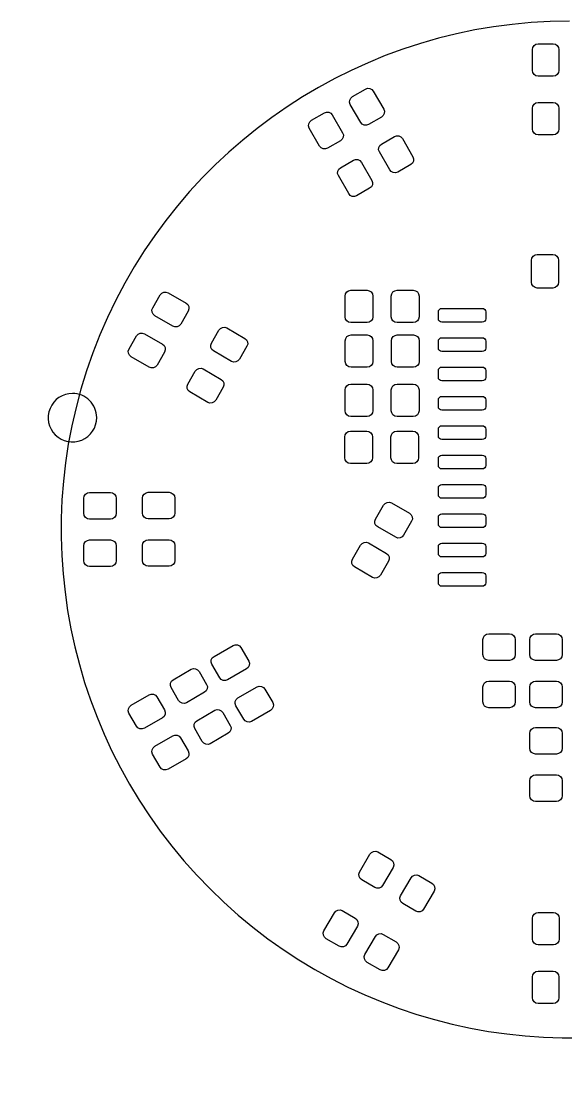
# Model space of a CAD drawing. Extents: x 85072182 to 119775114, y 71127569 to 105425500.
# Drawn here: x 85072182 to 102751598, y 71127569 to 105425500 of the extents above; entities that cross this region are included whole.
import ezdxf

# ---------------------------------------------------------------- set-up
doc = ezdxf.new("R2010")
doc.units = 0
doc.layers.get('0').update_dxf_attribs({"linetype": 'CONTINUOUS'})

msp = doc.modelspace()

# ---------------------------------------------------------------- linework, layer by layer
at = {"color": 7}
for points in [[(101663346.818916, 104502999.523254), (101677619.332508, 104574752.841588), (101718264.121216, 104635582.399519), (101779093.679147, 104676227.188227), (101850846.997481, 104690499.701819), (102338347.461751, 104690499.701819), (102410100.780085, 104676227.188227), (102470930.338016, 104635582.399519), (102511575.126724, 104574752.841588), (102525847.640317, 104502999.523254), (102525847.640317, 103827998.880418), (102511575.126724, 103756245.562084), (102470930.338016, 103695416.004153), (102410100.780085, 103654771.215445), (102338347.461751, 103640498.701853), (101850846.997481, 103640498.701853), (101779093.679147, 103654771.215445), (101718264.121216, 103695416.004153), (101677619.332508, 103756245.562084), (101663346.818916, 103827998.880418)], [(95754624.441754, 102721531.076676), (95731108.169358, 102790807.892651), (95735893.173915, 102863809.962175), (95768250.454731, 102929424.524663), (95823254.757114, 102977661.570601), (96245442.159183, 103221411.802736), (96314718.975159, 103244928.075132), (96387721.044682, 103240143.070575), (96453335.60717, 103207785.789759), (96501572.653109, 103152781.487376), (96839072.974527, 102568214.430665), (96862589.246922, 102498937.614689), (96857804.242365, 102425935.545166), (96825446.96155, 102360320.982678), (96770442.659167, 102312083.936739), (96348255.257097, 102068333.704604), (96278978.441121, 102044817.432208), (96205976.371598, 102049602.436765), (96140361.80911, 102081959.717581), (96092124.763172, 102136964.019964)], [(101663346.818916, 102597997.709029), (101677619.332508, 102669751.027363), (101718264.121216, 102730580.585294), (101779093.679147, 102771225.374002), (101850846.997481, 102785497.887594), (102338347.461751, 102785497.887594), (102410100.780085, 102771225.374002), (102470930.338016, 102730580.585294), (102511575.126724, 102669751.027363), (102525847.640317, 102597997.709029), (102525847.640317, 101922997.066193), (102511575.126724, 101851243.747859), (102470930.338016, 101790414.189928), (102410100.780085, 101749769.40122), (102338347.461751, 101735496.887628), (101850846.997481, 101735496.887628), (101779093.679147, 101749769.40122), (101718264.121216, 101790414.189928), (101677619.332508, 101851243.747859), (101663346.818916, 101922997.066193)], [(94423109.173688, 101952780.344557), (94399592.901292, 102022057.160533), (94404377.905849, 102095059.230056), (94436735.186664, 102160673.792544), (94491739.489048, 102208910.838483), (94913926.891117, 102452661.070618), (94983203.707093, 102476177.343013), (95056205.776616, 102471392.338456), (95121820.339104, 102439035.057641), (95170057.385042, 102384030.755258), (95507557.70646, 101799463.698546), (95531073.978856, 101730186.882571), (95526288.974299, 101657184.813047), (95493931.693484, 101591570.250559), (95438927.3911, 101543333.204621), (95016739.989031, 101299582.972486), (94947463.173055, 101276066.70009), (94874461.103532, 101280851.704647), (94808846.541044, 101313208.985462), (94760609.495105, 101368213.287846)], [(96699125.091247, 101179798.858409), (96675608.818852, 101249075.674385), (96680393.823409, 101322077.743909), (96712751.104224, 101387692.306396), (96767755.406607, 101435929.352335), (97189942.808677, 101679679.58447), (97259219.624653, 101703195.856866), (97332221.694176, 101698410.852309), (97397836.256664, 101666053.571493), (97446073.302602, 101611049.26911), (97783573.62402, 101026482.212399), (97807089.896416, 100957205.396423), (97802304.891859, 100884203.3269), (97769947.611043, 100818588.764412), (97714943.30866, 100770351.718473), (97292755.906591, 100526601.486338), (97223479.090615, 100503085.213942), (97150477.021092, 100507870.218499), (97084862.458604, 100540227.499315), (97036625.412665, 100595231.801698)], [(95367609.823181, 100411048.126291), (95344093.550785, 100480324.942267), (95348878.555342, 100553327.01179), (95381235.836158, 100618941.574278), (95436240.138541, 100667178.620216), (95858427.540611, 100910928.852352), (95927704.356586, 100934445.124747), (96000706.42611, 100929660.12019), (96066320.988598, 100897302.839375), (96114558.034536, 100842298.536992), (96452058.355954, 100257731.48028), (96475574.62835, 100188454.664305), (96470789.623793, 100115452.594781), (96438432.342977, 100049838.032293), (96383428.040594, 100001600.986355), (95961240.638524, 99757850.75422), (95891963.822549, 99734334.481824), (95818961.753025, 99739119.486381), (95753347.190537, 99771476.767196), (95705110.144599, 99826481.06958)], [(101635221.792131, 97663743.0099), (101649494.305723, 97735496.328234), (101690139.094431, 97796325.886165), (101750968.652362, 97836970.674873), (101822721.970696, 97851243.188465), (102328972.452823, 97851243.188465), (102400725.771157, 97836970.674873), (102461555.329088, 97796325.886165), (102502200.117796, 97735496.328234), (102516472.631388, 97663743.0099), (102516472.631388, 96951242.331351), (102502200.117796, 96879489.013017), (102461555.329088, 96818659.455086), (102400725.771157, 96778014.666378), (102328972.452823, 96763742.152785), (101822721.970696, 96763742.152785), (101750968.652362, 96778014.666378), (101690139.094431, 96818659.455086), (101649494.305723, 96879489.013017), (101635221.792131, 96951242.331351)], [(89411551.900939, 95863524.545465), (89356547.598556, 95911761.591403), (89324190.317741, 95977376.153891), (89319405.313184, 96050378.223414), (89342921.58558, 96119655.03939), (89586671.817715, 96541842.44146), (89634908.863653, 96596846.743843), (89700523.426141, 96629204.024658), (89773525.495664, 96633989.029215), (89842802.31164, 96610472.75682), (90427369.368352, 96272972.435402), (90482373.670735, 96224735.389463), (90514730.95155, 96159120.826975), (90519515.956107, 96086118.757452), (90495999.683711, 96016841.941476), (90252249.451576, 95594654.539407), (90204012.405638, 95539650.237024), (90138397.84315, 95507292.956208), (90065395.773627, 95502507.951651), (89996118.957651, 95526024.224047)], [(96486091.888366, 95826991.260672), (96471819.374773, 95755237.942338), (96431174.586065, 95694408.384407), (96370345.028134, 95653763.595699), (96298591.7098, 95639491.082107), (95773591.209817, 95639491.082107), (95701837.891483, 95653763.595699), (95641008.333552, 95694408.384407), (95600363.544844, 95755237.942338), (95586091.031251, 95826991.260672), (95586091.031251, 96501991.903508), (95600363.544844, 96573745.221842), (95641008.333552, 96634574.779773), (95701837.891483, 96675219.568481), (95773591.209817, 96689492.082073), (96298591.7098, 96689492.082073), (96370345.028134, 96675219.568481), (96431174.586065, 96634574.779773), (96471819.374773, 96573745.221842), (96486091.888366, 96501991.903508)], [(97986093.316889, 95826991.260672), (97971820.803297, 95755237.942338), (97931176.014589, 95694408.384407), (97870346.456658, 95653763.595699), (97798593.138324, 95639491.082107), (97273592.638341, 95639491.082107), (97201839.320006, 95653763.595699), (97141009.762076, 95694408.384407), (97100364.973368, 95755237.942338), (97086092.459775, 95826991.260672), (97086092.459775, 96501991.903508), (97100364.973368, 96573745.221842), (97141009.762076, 96634574.779773), (97201839.320006, 96675219.568481), (97273592.638341, 96689492.082073), (97798593.138324, 96689492.082073), (97870346.456658, 96675219.568481), (97931176.014589, 96634574.779773), (97971820.803297, 96573745.221842), (97986093.316889, 96501991.903508)], [(98613843.914727, 95991241.417096), (98622407.422882, 96034293.708096), (98646794.446107, 96070790.992855), (98683291.730865, 96095178.016079), (98726344.021866, 96103741.524235), (100038845.271824, 96103741.524235), (100081897.562825, 96095178.016079), (100118394.847583, 96070790.992855), (100142781.870808, 96034293.708096), (100151345.378964, 95991241.417096), (100151345.378964, 95766241.202817), (100142781.870808, 95723188.911816), (100118394.847583, 95686691.627058), (100081897.562825, 95662304.603833), (100038845.271824, 95653741.095678), (98726344.021866, 95653741.095678), (98683291.730865, 95662304.603833), (98646794.446107, 95686691.627058), (98622407.422882, 95723188.911816), (98613843.914727, 95766241.202817)], [(91316553.715165, 94720523.45693), (91261549.412781, 94768760.502868), (91229192.131966, 94834375.065356), (91224407.127409, 94907377.134879), (91247923.399805, 94976653.950855), (91491673.63194, 95398841.352924), (91539910.677878, 95453845.655308), (91605525.240366, 95486202.936123), (91678527.30989, 95490987.94068), (91747804.125865, 95467471.668284), (92332371.182577, 95129971.346867), (92387375.48496, 95081734.300928), (92419732.765775, 95016119.73844), (92424517.770332, 94943117.668917), (92401001.497937, 94873840.852941), (92157251.265802, 94451653.450872), (92109014.219863, 94396649.148488), (92043399.657375, 94364291.867673), (91970397.587852, 94359506.863116), (91901120.771876, 94383023.135512)], [(88642801.168821, 94532009.277398), (88587796.866438, 94580246.323337), (88555439.585622, 94645860.885825), (88550654.581065, 94718862.955348), (88574170.853461, 94788139.771324), (88817921.085596, 95210327.173393), (88866158.131535, 95265331.475777), (88931772.694023, 95297688.756592), (89004774.763546, 95302473.761149), (89074051.579522, 95278957.488753), (89658618.636233, 94941457.167335), (89713622.938616, 94893220.121397), (89745980.219432, 94827605.558909), (89750765.223989, 94754603.489386), (89727248.951593, 94685326.67341), (89483498.719458, 94263139.27134), (89435261.673519, 94208134.968957), (89369647.111032, 94175777.688142), (89296645.041508, 94170992.683585), (89227368.225532, 94194508.955981)], [(96491737.143742, 94379261.131929), (96477464.630149, 94307507.813595), (96436819.841441, 94246678.255664), (96375990.283511, 94206033.466956), (96304236.965176, 94191760.953363), (95779236.465193, 94191760.953363), (95707483.146859, 94206033.466956), (95646653.588928, 94246678.255664), (95606008.80022, 94307507.813595), (95591736.286628, 94379261.131929), (95591736.286628, 95054261.774765), (95606008.80022, 95126015.093099), (95646653.588928, 95186844.65103), (95707483.146859, 95227489.439738), (95779236.465193, 95241761.95333), (96304236.965176, 95241761.95333), (96375990.283511, 95227489.439738), (96436819.841441, 95186844.65103), (96477464.630149, 95126015.093099), (96491737.143742, 95054261.774765)], [(97991738.572266, 94379261.131929), (97977466.058673, 94307507.813595), (97936821.269965, 94246678.255664), (97875991.712034, 94206033.466956), (97804238.3937, 94191760.953363), (97279237.893717, 94191760.953363), (97207484.575383, 94206033.466956), (97146655.017452, 94246678.255664), (97106010.228744, 94307507.813595), (97091737.715151, 94379261.131929), (97091737.715151, 95054261.774765), (97106010.228744, 95126015.093099), (97146655.017452, 95186844.65103), (97207484.575383, 95227489.439738), (97279237.893717, 95241761.95333), (97804238.3937, 95241761.95333), (97875991.712034, 95227489.439738), (97936821.269965, 95186844.65103), (97977466.058673, 95126015.093099), (97991738.572266, 95054261.774765)], [(98613843.914727, 95038740.509983), (98622407.422882, 95081792.800984), (98646794.446107, 95118290.085742), (98683291.730865, 95142677.108967), (98726344.021866, 95151240.617122), (100038845.271824, 95151240.617122), (100081897.562825, 95142677.108967), (100118394.847583, 95118290.085742), (100142781.870808, 95081792.800984), (100151345.378964, 95038740.509983), (100151345.378964, 94813740.295704), (100142781.870808, 94770688.004704), (100118394.847583, 94734190.719946), (100081897.562825, 94709803.696721), (100038845.271824, 94701240.188565), (98726344.021866, 94701240.188565), (98683291.730865, 94709803.696721), (98646794.446107, 94734190.719946), (98622407.422882, 94770688.004704), (98613843.914727, 94813740.295704)], [(90547802.983046, 93389008.188863), (90492798.680663, 93437245.234802), (90460441.399848, 93502859.79729), (90455656.395291, 93575861.866813), (90479172.667686, 93645138.682789), (90722922.899821, 94067326.084858), (90771159.94576, 94122330.387241), (90836774.508248, 94154687.668057), (90909776.577771, 94159472.672614), (90979053.393747, 94135956.400218), (91563620.450458, 93798456.0788), (91618624.752842, 93750219.032862), (91650982.033657, 93684604.470374), (91655767.038214, 93611602.40085), (91632250.765818, 93542325.584875), (91388500.533683, 93120138.182805), (91340263.487745, 93065133.880422), (91274648.925257, 93032776.599607), (91201646.855733, 93027991.59505), (91132370.039758, 93051507.867445)], [(98613843.914727, 94086239.60287), (98622407.422882, 94129291.893871), (98646794.446107, 94165789.178629), (98683291.730865, 94190176.201854), (98726344.021866, 94198739.71001), (100038845.271824, 94198739.71001), (100081897.562825, 94190176.201854), (100118394.847583, 94165789.178629), (100142781.870808, 94129291.893871), (100151345.378964, 94086239.60287), (100151345.378964, 93861239.388592), (100142781.870808, 93818187.097591), (100118394.847583, 93781689.812833), (100081897.562825, 93757302.789608), (100038845.271824, 93748739.281453), (98726344.021866, 93748739.281453), (98683291.730865, 93757302.789608), (98646794.446107, 93781689.812833), (98622407.422882, 93818187.097591), (98613843.914727, 93861239.388592)], [(96486091.888366, 92778988.357912), (96471819.374773, 92707235.039578), (96431174.586065, 92646405.481647), (96370345.028134, 92605760.692939), (96298591.7098, 92591488.179346), (95773591.209817, 92591488.179346), (95701837.891483, 92605760.692939), (95641008.333552, 92646405.481647), (95600363.544844, 92707235.039578), (95586091.031251, 92778988.357912), (95586091.031251, 93453989.000748), (95600363.544844, 93525742.319082), (95641008.333552, 93586571.877013), (95701837.891483, 93627216.665721), (95773591.209817, 93641489.179313), (96298591.7098, 93641489.179313), (96370345.028134, 93627216.665721), (96431174.586065, 93586571.877013), (96471819.374773, 93525742.319082), (96486091.888366, 93453989.000748)], [(97986093.316889, 92778988.357912), (97971820.803297, 92707235.039578), (97931176.014589, 92646405.481647), (97870346.456658, 92605760.692939), (97798593.138324, 92591488.179346), (97273592.638341, 92591488.179346), (97201839.320006, 92605760.692939), (97141009.762076, 92646405.481647), (97100364.973368, 92707235.039578), (97086092.459775, 92778988.357912), (97086092.459775, 93453989.000748), (97100364.973368, 93525742.319082), (97141009.762076, 93586571.877013), (97201839.320006, 93627216.665721), (97273592.638341, 93641489.179313), (97798593.138324, 93641489.179313), (97870346.456658, 93627216.665721), (97931176.014589, 93586571.877013), (97971820.803297, 93525742.319082), (97986093.316889, 93453989.000748)], [(86737582.604389, 93342988.895037)], [(98613843.914727, 93133738.695758), (98622407.422882, 93176790.986759), (98646794.446107, 93213288.271517), (98683291.730865, 93237675.294742), (98726344.021866, 93246238.802897), (100038845.271824, 93246238.802897), (100081897.562825, 93237675.294742), (100118394.847583, 93213288.271517), (100142781.870808, 93176790.986759), (100151345.378964, 93133738.695758), (100151345.378964, 92908738.481479), (100142781.870808, 92865686.190478), (100118394.847583, 92829188.90572), (100081897.562825, 92804801.882495), (100038845.271824, 92796238.37434), (98726344.021866, 92796238.37434), (98683291.730865, 92804801.882495), (98646794.446107, 92829188.90572), (98622407.422882, 92865686.190478), (98613843.914727, 92908738.481479)], [(98613843.914727, 92181237.788645), (98622407.422882, 92224290.079646), (98646794.446107, 92260787.364404), (98683291.730865, 92285174.387629), (98726344.021866, 92293737.895784), (100038845.271824, 92293737.895784), (100081897.562825, 92285174.387629), (100118394.847583, 92260787.364404), (100142781.870808, 92224290.079646), (100151345.378964, 92181237.788645), (100151345.378964, 91956237.574367), (100142781.870808, 91913185.283366), (100118394.847583, 91876687.998608), (100081897.562825, 91852300.975383), (100038845.271824, 91843737.467227), (98726344.021866, 91843737.467227), (98683291.730865, 91852300.975383), (98646794.446107, 91876687.998608), (98622407.422882, 91913185.283366), (98613843.914727, 91956237.574367)], [(96474091.876937, 91254986.906532), (96459819.363345, 91183233.588198), (96419174.574637, 91122404.030267), (96358345.016706, 91081759.241559), (96286591.698372, 91067486.727966), (95761591.198389, 91067486.727966), (95689837.880054, 91081759.241559), (95629008.322124, 91122404.030267), (95588363.533416, 91183233.588198), (95574091.019823, 91254986.906532), (95574091.019823, 91929987.549367), (95588363.533416, 92001740.867702), (95629008.322124, 92062570.425632), (95689837.880054, 92103215.21434), (95761591.198389, 92117487.727933), (96286591.698372, 92117487.727933), (96358345.016706, 92103215.21434), (96419174.574637, 92062570.425632), (96459819.363345, 92001740.867702), (96474091.876937, 91929987.549367)], [(97974093.305461, 91254986.906532), (97959820.791869, 91183233.588198), (97919176.003161, 91122404.030267), (97858346.44523, 91081759.241559), (97786593.126896, 91067486.727966), (97261592.626912, 91067486.727966), (97189839.308578, 91081759.241559), (97129009.750647, 91122404.030267), (97088364.961939, 91183233.588198), (97074092.448347, 91254986.906532), (97074092.448347, 91929987.549367), (97088364.961939, 92001740.867702), (97129009.750647, 92062570.425632), (97189839.308578, 92103215.21434), (97261592.626912, 92117487.727933), (97786593.126896, 92117487.727933), (97858346.44523, 92103215.21434), (97919176.003161, 92062570.425632), (97959820.791869, 92001740.867702), (97974093.305461, 91929987.549367)], [(98613843.914727, 91228736.881533), (98622407.422882, 91271789.172533), (98646794.446107, 91308286.457291), (98683291.730865, 91332673.480516), (98726344.021866, 91341236.988672), (100038845.271824, 91341236.988672), (100081897.562825, 91332673.480516), (100118394.847583, 91308286.457291), (100142781.870808, 91271789.172533), (100151345.378964, 91228736.881533), (100151345.378964, 91003736.667254), (100142781.870808, 90960684.376253), (100118394.847583, 90924187.091495), (100081897.562825, 90899800.06827), (100038845.271824, 90891236.560115), (98726344.021866, 90891236.560115), (98683291.730865, 90899800.06827), (98646794.446107, 90924187.091495), (98622407.422882, 90960684.376253), (98613843.914727, 91003736.667254)], [(98613843.914727, 90276235.97442), (98622407.422882, 90319288.265421), (98646794.446107, 90355785.550179), (98683291.730865, 90380172.573404), (98726344.021866, 90388736.081559), (100038845.271824, 90388736.081559), (100081897.562825, 90380172.573404), (100118394.847583, 90355785.550179), (100142781.870808, 90319288.265421), (100151345.378964, 90276235.97442), (100151345.378964, 90051235.760141), (100142781.870808, 90008183.469141), (100118394.847583, 89971686.184382), (100081897.562825, 89947299.161158), (100038845.271824, 89938735.653002), (98726344.021866, 89938735.653002), (98683291.730865, 89947299.161158), (98646794.446107, 89971686.184382), (98622407.422882, 90008183.469141), (98613843.914727, 90051235.760141)], [(87967583.775779, 90125485.830853), (88039337.094113, 90111213.317261), (88100166.652044, 90070568.528553), (88140811.440752, 90009738.970622), (88155083.954344, 89937985.652288), (88155083.954344, 89450485.188018), (88140811.440752, 89378731.869683), (88100166.652044, 89317902.311752), (88039337.094113, 89277257.523044), (87967583.775779, 89262985.009452), (87292583.132943, 89262985.009452), (87220829.814609, 89277257.523044), (87160000.256678, 89317902.311752), (87119355.46797, 89378731.869683), (87105082.954378, 89450485.188018), (87105082.954378, 89937985.652288), (87119355.46797, 90009738.970622), (87160000.256678, 90070568.528553), (87220829.814609, 90111213.317261), (87292583.132943, 90125485.830853)], [(89872585.590004, 90132235.837282), (89944338.908338, 90117963.323689), (90005168.466269, 90077318.534981), (90045813.254977, 90016488.97705), (90060085.76857, 89944735.658716), (90060085.76857, 89457235.194446), (90045813.254977, 89385481.876112), (90005168.466269, 89324652.318181), (89944338.908338, 89284007.529473), (89872585.590004, 89269735.01588), (89197584.947168, 89269735.01588), (89125831.628834, 89284007.529473), (89065002.070903, 89324652.318181), (89024357.282195, 89385481.876112), (89010084.768603, 89457235.194446), (89010084.768603, 89944735.658716), (89024357.282195, 90016488.97705), (89065002.070903, 90077318.534981), (89125831.628834, 90117963.323689), (89197584.947168, 90132235.837282)], [(97678376.273836, 89450965.188475), (97733380.576219, 89402728.142536), (97765737.857034, 89337114.330049), (97770522.861591, 89264111.510525), (97747006.589196, 89194835.44455), (97484506.339204, 88740171.511552), (97436269.293265, 88685167.959169), (97370654.730778, 88652809.928353), (97297652.661254, 88648025.673797), (97228375.845279, 88671541.946192), (96643808.788567, 89009042.26761), (96588804.486184, 89057279.313549), (96556447.205368, 89122893.126036), (96551662.200811, 89195895.94556), (96575178.473207, 89265172.011535), (96837678.723199, 89719835.944533), (96885915.769137, 89774839.496916), (96951530.331625, 89807197.527732), (97024532.401149, 89811981.782288), (97093809.217124, 89788465.509893)], [(98613843.914727, 89323735.067307), (98622407.422882, 89366787.358308), (98646794.446107, 89403284.643066), (98683291.730865, 89427671.666291), (98726344.021866, 89436235.174447), (100038845.271824, 89436235.174447), (100081897.562825, 89427671.666291), (100118394.847583, 89403284.643066), (100142781.870808, 89366787.358308), (100151345.378964, 89323735.067307), (100151345.378964, 89098734.853029), (100142781.870808, 89055682.562028), (100118394.847583, 89019185.27727), (100081897.562825, 88994798.254045), (100038845.271824, 88986234.745889), (98726344.021866, 88986234.745889), (98683291.730865, 88994798.254045), (98646794.446107, 89019185.27727), (98622407.422882, 89055682.562028), (98613843.914727, 89098734.853029)], [(87967583.775779, 88587984.366616), (88039337.094113, 88573711.853024), (88100166.652044, 88533067.064316), (88140811.440752, 88472237.506385), (88155083.954344, 88400484.188051), (88155083.954344, 87912983.723781), (88140811.440752, 87841230.405446), (88100166.652044, 87780400.847516), (88039337.094113, 87739756.058808), (87967583.775779, 87725483.545215), (87292583.132943, 87725483.545215), (87220829.814609, 87739756.058808), (87160000.256678, 87780400.847516), (87119355.46797, 87841230.405446), (87105082.954378, 87912983.723781), (87105082.954378, 88400484.188051), (87119355.46797, 88472237.506385), (87160000.256678, 88533067.064316), (87220829.814609, 88573711.853024), (87292583.132943, 88587984.366616)], [(89872585.590004, 88594734.373045), (89944338.908338, 88580461.859452), (90005168.466269, 88539817.070744), (90045813.254977, 88478987.512813), (90060085.76857, 88407234.194479), (90060085.76857, 87919733.730209), (90045813.254977, 87847980.411875), (90005168.466269, 87787150.853944), (89944338.908338, 87746506.065236), (89872585.590004, 87732233.551644), (89197584.947168, 87732233.551644), (89125831.628834, 87746506.065236), (89065002.070903, 87787150.853944), (89024357.282195, 87847980.411875), (89010084.768603, 87919733.730209), (89010084.768603, 88407234.194479), (89024357.282195, 88478987.512813), (89065002.070903, 88539817.070744), (89125831.628834, 88580461.859452), (89197584.947168, 88594734.373045)], [(96928375.559574, 88151926.451337), (96983379.861957, 88103689.405399), (97015737.142772, 88038075.592912), (97020522.147329, 87965072.773388), (96997005.874934, 87895796.707413), (96734505.624942, 87441132.774414), (96686268.579004, 87386129.222032), (96620654.016516, 87353771.191216), (96547651.946992, 87348986.936659), (96478375.131017, 87372503.209055), (95893808.074305, 87710003.530473), (95838803.771922, 87758240.576411), (95806446.491106, 87823854.388898), (95801661.48655, 87896857.208423), (95825177.758945, 87966133.274398), (96087678.008937, 88420797.207396), (96135915.054875, 88475800.759778), (96201529.617363, 88508158.790595), (96274531.686887, 88512943.045151), (96343808.502862, 88489426.772755)], [(98613843.914727, 88371234.160195), (98622407.422882, 88414286.451195), (98646794.446107, 88450783.735954), (98683291.730865, 88475170.759179), (98726344.021866, 88483734.267334), (100038845.271824, 88483734.267334), (100081897.562825, 88475170.759179), (100118394.847583, 88450783.735954), (100142781.870808, 88414286.451195), (100151345.378964, 88371234.160195), (100151345.378964, 88146233.945916), (100142781.870808, 88103181.654915), (100118394.847583, 88066684.370157), (100081897.562825, 88042297.346932), (100038845.271824, 88033733.838777), (98726344.021866, 88033733.838777), (98683291.730865, 88042297.346932), (98646794.446107, 88066684.370157), (98622407.422882, 88103181.654915), (98613843.914727, 88146233.945916)], [(98613843.914727, 87418733.253082), (98622407.422882, 87461785.544083), (98646794.446107, 87498282.828841), (98683291.730865, 87522669.852066), (98726344.021866, 87531233.360221), (100038845.271824, 87531233.360221), (100081897.562825, 87522669.852066), (100118394.847583, 87498282.828841), (100142781.870808, 87461785.544083), (100151345.378964, 87418733.253082), (100151345.378964, 87193733.038803), (100142781.870808, 87150680.747803), (100118394.847583, 87114183.463045), (100081897.562825, 87089796.43982), (100038845.271824, 87081232.931664), (98726344.021866, 87081232.931664), (98683291.730865, 87089796.43982), (98646794.446107, 87114183.463045), (98622407.422882, 87150680.747803), (98613843.914727, 87193733.038803)], [(100921596.112511, 85539981.463856), (100993349.430845, 85525708.950264), (101054178.988776, 85485064.161556), (101094823.777484, 85424234.603625), (101109096.291076, 85352481.285291), (101109096.291076, 84864980.82102), (101094823.777484, 84793227.502686), (101054178.988776, 84732397.944755), (100993349.430845, 84691753.156047), (100921596.112511, 84677480.642455), (100246595.469675, 84677480.642455), (100174842.151341, 84691753.156047), (100114012.59341, 84732397.944755), (100073367.804702, 84793227.502686), (100059095.291109, 84864980.82102), (100059095.291109, 85352481.285291), (100073367.804702, 85424234.603625), (100114012.59341, 85485064.161556), (100174842.151341, 85525708.950264), (100246595.469675, 85539981.463856)], [(101770596.921055, 84677480.642455), (101698843.602721, 84691753.156047), (101638014.04479, 84732397.944755), (101597369.256082, 84793227.502686), (101583096.74249, 84864980.82102), (101583096.74249, 85352481.285291), (101597369.256082, 85424234.603625), (101638014.04479, 85485064.161556), (101698843.602721, 85525708.950264), (101770596.921055, 85539981.463856), (102445597.563891, 85539981.463856), (102517350.882225, 85525708.950264), (102578180.440156, 85485064.161556), (102618825.228864, 85424234.603625), (102633097.742456, 85352481.285291), (102633097.742456, 84864980.82102), (102618825.228864, 84793227.502686), (102578180.440156, 84732397.944755), (102517350.882225, 84691753.156047), (102445597.563891, 84677480.642455)], [(91949234.067697, 85164074.355861), (92018510.883672, 85187590.628257), (92091512.953196, 85182805.6237), (92157126.765683, 85150448.342885), (92205363.811622, 85095444.790502), (92458489.052685, 84657018.372968), (92482005.325081, 84587742.306993), (92477221.070524, 84514740.237469), (92444863.789709, 84449125.674981), (92389859.487326, 84400888.629043), (91772815.899685, 84044638.289768), (91703539.08371, 84021122.017373), (91630537.014186, 84025907.02193), (91564923.201699, 84058264.302745), (91516686.155761, 84113267.855128), (91263560.914697, 84551694.272662), (91240044.642301, 84620970.338637), (91244828.896858, 84693972.408161), (91277186.177673, 84759586.970649), (91332190.480056, 84807824.016587)], [(90439052.879478, 83304012.584435), (90369776.063503, 83280496.312039), (90296773.993979, 83285281.316596), (90231159.431491, 83317638.597412), (90182922.385553, 83372642.899795), (89939172.153418, 83794830.301864), (89915655.881022, 83864107.11784), (89920440.885579, 83937109.187363), (89952798.166394, 84002723.749851), (90007802.468778, 84050960.79579), (90592369.525489, 84388461.117208), (90661646.341465, 84411977.389603), (90734648.410988, 84407192.385046), (90800262.973476, 84374835.104231), (90848500.019415, 84319830.801848), (91092250.25155, 83897643.399778), (91115766.523945, 83828366.583802), (91110981.519388, 83755364.514279), (91078624.238573, 83689749.951791), (91023619.93619, 83641512.905853)], [(92727359.808744, 83816321.572331), (92796636.624719, 83839837.844727), (92869638.694243, 83835052.84017), (92935252.50673, 83802695.559355), (92983489.552668, 83747692.006972), (93236614.793732, 83309265.589438), (93260131.066127, 83239989.523463), (93255346.811571, 83166987.453939), (93222989.530756, 83101372.891451), (93167985.228372, 83053135.845513), (92550941.640732, 82696885.506238), (92481664.824756, 82673369.233843), (92408662.755233, 82678154.2384), (92343048.942746, 82710511.519215), (92294811.896807, 82765515.071598), (92041686.655744, 83203941.489132), (92018170.383348, 83273217.555107), (92022954.637904, 83346219.624631), (92055311.91872, 83411834.187119), (92110316.221103, 83460071.233057)], [(100921596.112511, 84002479.999619), (100993349.430845, 83988207.486027), (101054178.988776, 83947562.697319), (101094823.777484, 83886733.139388), (101109096.291076, 83814979.821054), (101109096.291076, 83327479.356783), (101094823.777484, 83255726.038449), (101054178.988776, 83194896.480518), (100993349.430845, 83154251.69181), (100921596.112511, 83139979.178218), (100246595.469675, 83139979.178218), (100174842.151341, 83154251.69181), (100114012.59341, 83194896.480518), (100073367.804702, 83255726.038449), (100059095.291109, 83327479.356783), (100059095.291109, 83814979.821054), (100073367.804702, 83886733.139388), (100114012.59341, 83947562.697319), (100174842.151341, 83988207.486027), (100246595.469675, 84002479.999619)], [(101770596.921055, 83139979.178218), (101698843.602721, 83154251.69181), (101638014.04479, 83194896.480518), (101597369.256082, 83255726.038449), (101583096.74249, 83327479.356783), (101583096.74249, 83814979.821054), (101597369.256082, 83886733.139388), (101638014.04479, 83947562.697319), (101698843.602721, 83988207.486027), (101770596.921055, 84002479.999619), (102445597.563891, 84002479.999619), (102517350.882225, 83988207.486027), (102578180.440156, 83947562.697319), (102618825.228864, 83886733.139388), (102633097.742456, 83814979.821054), (102633097.742456, 83327479.356783), (102618825.228864, 83255726.038449), (102578180.440156, 83194896.480518), (102517350.882225, 83154251.69181), (102445597.563891, 83139979.178218)], [(89070676.576307, 82475768.795658), (89001399.760332, 82452252.523263), (88928397.690808, 82457037.52782), (88862783.12832, 82489394.808635), (88814546.082382, 82544399.111018), (88570795.850247, 82966586.513088), (88547279.577851, 83035863.329063), (88552064.582408, 83108865.398587), (88584421.863224, 83174479.961075), (88639426.165607, 83222717.007013), (89223993.222318, 83560217.328431), (89293270.038294, 83583733.600827), (89366272.107817, 83578948.59627), (89431886.670305, 83546591.315454), (89480123.716244, 83491587.013071), (89723873.948379, 83069399.611002), (89747390.220775, 83000122.795026), (89742605.216218, 82927120.725502), (89710247.935402, 82861506.163015), (89655243.633019, 82813269.117076)], [(91207803.611597, 81972497.316369), (91138526.795621, 81948981.043973), (91065524.726098, 81953766.04853), (90999910.16361, 81986123.329345), (90951673.117671, 82041127.631728), (90707922.885536, 82463315.033798), (90684406.613141, 82532591.849774), (90689191.617698, 82605593.919297), (90721548.898513, 82671208.481785), (90776553.200896, 82719445.527723), (91361120.257608, 83056945.849141), (91430397.073583, 83080462.121537), (91503399.143107, 83075677.11698), (91569013.705595, 83043319.836165), (91617250.751533, 82988315.533781), (91861000.983668, 82566128.131712), (91884517.256064, 82496851.315736), (91879732.251507, 82423849.246213), (91847374.970691, 82358234.683725), (91792370.668308, 82309997.637786)], [(101770596.921055, 81636227.746123), (101698843.602721, 81650500.259715), (101638014.04479, 81691145.048423), (101597369.256082, 81751974.606354), (101583096.74249, 81823727.924688), (101583096.74249, 82311228.388958), (101597369.256082, 82382981.707293), (101638014.04479, 82443811.265224), (101698843.602721, 82484456.053932), (101770596.921055, 82498728.567524), (102445597.563891, 82498728.567524), (102517350.882225, 82484456.053932), (102578180.440156, 82443811.265224), (102618825.228864, 82382981.707293), (102633097.742456, 82311228.388958), (102633097.742456, 81823727.924688), (102618825.228864, 81751974.606354), (102578180.440156, 81691145.048423), (102517350.882225, 81650500.259715), (102445597.563891, 81636227.746123)], [(89839427.308426, 81144253.527592), (89770150.49245, 81120737.255196), (89697148.422927, 81125522.259753), (89631533.860439, 81157879.540569), (89583296.8145, 81212883.842952), (89339546.582365, 81635071.245021), (89316030.30997, 81704348.060997), (89320815.314527, 81777350.13052), (89353172.595342, 81842964.693008), (89408176.897725, 81891201.738947), (89992743.954437, 82228702.060365), (90062020.770412, 82252218.33276), (90135022.839936, 82247433.328203), (90200637.402424, 82215076.047388), (90248874.448362, 82160071.745005), (90492624.680497, 81737884.342935), (90516140.952893, 81668607.52696), (90511355.948336, 81595605.457436), (90478998.667521, 81529990.894948), (90423994.365137, 81481753.84901)], [(101770596.921055, 80098726.281886), (101698843.602721, 80112998.795478), (101638014.04479, 80153643.584186), (101597369.256082, 80214473.142117), (101583096.74249, 80286226.460451), (101583096.74249, 80773726.924722), (101597369.256082, 80845480.243056), (101638014.04479, 80906309.800987), (101698843.602721, 80946954.589695), (101770596.921055, 80961227.103287), (102445597.563891, 80961227.103287), (102517350.882225, 80946954.589695), (102578180.440156, 80906309.800987), (102618825.228864, 80845480.243056), (102633097.742456, 80773726.924722), (102633097.742456, 80286226.460451), (102618825.228864, 80214473.142117), (102578180.440156, 80153643.584186), (102517350.882225, 80112998.795478), (102445597.563891, 80098726.281886)], [(96394354.050999, 78391132.905662), (96442591.096938, 78446137.208045), (96508205.659426, 78478494.488861), (96581207.728949, 78483279.493418), (96650484.544925, 78459763.221022), (97072671.946994, 78216012.988887), (97127676.249377, 78167775.942949), (97160033.530193, 78102161.380461), (97164818.53475, 78029159.310937), (97141302.262354, 77959882.494962), (96803801.940936, 77375315.43825), (96755564.894998, 77320311.135867), (96689950.33251, 77287953.855052), (96616948.262986, 77283168.850495), (96547671.447011, 77306685.12289), (96125484.044941, 77550435.355025), (96070479.742558, 77598672.400964), (96038122.461743, 77664286.963452), (96033337.457186, 77737289.032975), (96056853.729581, 77806565.848951)], [(97725869.319066, 77622382.173544), (97774106.365004, 77677386.475927), (97839720.927492, 77709743.756742), (97912722.997015, 77714528.761299), (97981999.812991, 77691012.488904), (98404187.21506, 77447262.256769), (98459191.517444, 77399025.21083), (98491548.798259, 77333410.648342), (98496333.802816, 77260408.578819), (98472817.53042, 77191131.762843), (98135317.209003, 76606564.706132), (98087080.163064, 76551560.403748), (98021465.600576, 76519203.122933), (97948463.531053, 76514418.118376), (97879186.715077, 76537934.390772), (97456999.313008, 76781684.622907), (97401995.010624, 76829921.668845), (97369637.729809, 76895536.231333), (97364852.725252, 76968538.300857), (97388368.997648, 77037815.116832)], [(95647300.839544, 75470313.624025), (95599063.793606, 75415309.321642), (95533449.231118, 75382952.040826), (95460447.161595, 75378167.036269), (95391170.345619, 75401683.308665), (94968982.94355, 75645433.5408), (94913978.641166, 75693670.586739), (94881621.360351, 75759285.149226), (94876836.355794, 75832287.21875), (94900352.62819, 75901564.034726), (95237852.949607, 76486131.091437), (95286089.995546, 76541135.39382), (95351704.558034, 76573492.674636), (95424706.627557, 76578277.679193), (95493983.443533, 76554761.406797), (95916170.845602, 76311011.174662), (95971175.147986, 76262774.128723), (96003532.428801, 76197159.566235), (96008317.433358, 76124157.496712), (95984801.160962, 76054880.680736)], [(101670096.825344, 76308972.67272), (101684369.338936, 76380725.991055), (101725014.127644, 76441555.548986), (101785843.685575, 76482200.337694), (101857597.003909, 76496472.851286), (102345097.46818, 76496472.851286), (102416850.786514, 76482200.337694), (102477680.344445, 76441555.548986), (102518325.133153, 76380725.991055), (102532597.646745, 76308972.67272), (102532597.646745, 75633972.029885), (102518325.133153, 75562218.711551), (102477680.344445, 75501389.15362), (102416850.786514, 75460744.364912), (102345097.46818, 75446471.851319), (101857597.003909, 75446471.851319), (101785843.685575, 75460744.364912), (101725014.127644, 75501389.15362), (101684369.338936, 75562218.711551), (101670096.825344, 75633972.029885)], [(96978816.107611, 74701562.891906), (96930579.061672, 74646558.589523), (96864964.499184, 74614201.308708), (96791962.429661, 74609416.304151), (96722685.613685, 74632932.576547), (96300498.211616, 74876682.808682), (96245493.909233, 74924919.85462), (96213136.628417, 74990534.417108), (96208351.62386, 75063536.486631), (96231867.896256, 75132813.302607), (96569368.217674, 75717380.359319), (96617605.263612, 75772384.661702), (96683219.8261, 75804741.942517), (96756221.895623, 75809526.947074), (96825498.711599, 75786010.674678), (97247686.113669, 75542260.442543), (97302690.416052, 75494023.396605), (97335047.696867, 75428408.834117), (97339832.701424, 75355406.764594), (97316316.429029, 75286129.948618)], [(101663346.818916, 74403970.858495), (101677619.332508, 74475724.176829), (101718264.121216, 74536553.73476), (101779093.679147, 74577198.523468), (101850846.997481, 74591471.037061), (102338347.461751, 74591471.037061), (102410100.780085, 74577198.523468), (102470930.338016, 74536553.73476), (102511575.126724, 74475724.176829), (102525847.640317, 74403970.858495), (102525847.640317, 73728970.215659), (102511575.126724, 73657216.897325), (102470930.338016, 73596387.339394), (102410100.780085, 73555742.550686), (102338347.461751, 73541470.037094), (101850846.997481, 73541470.037094), (101779093.679147, 73555742.550686), (101718264.121216, 73596387.339394), (101677619.332508, 73657216.897325), (101663346.818916, 73728970.215659)]]:
    msp.add_lwpolyline(points, close=True, dxfattribs=at)
for points in [[(102870097.968163, 105425500.401796), (96196464.573178, 105425500.401796), (90179960.098043, 101405400.636565), (87626071.164104, 95239767.335455)], [(87626071.164104, 95239767.335455), (85072182.230165, 89074134.034344), (86483853.53853, 81977183.115895), (91202824.967277, 77258211.687149)], [(86737582.604389, 93342988.895037), (86419068.283265, 93342988.895037), (86131916.933315, 93151120.497151), (86010026.77965, 92856851.635052)], [(87294429.724886, 93112335.265559), (87146744.686211, 93260020.304234), (86946440.789044, 93342988.895037), (86737582.604389, 93342988.895037)], [(87525083.354364, 92555488.145062), (87525083.354364, 92764346.329716), (87442114.763562, 92964650.226883), (87294429.724886, 93112335.265559)], [(86010026.77965, 92856851.635052), (85888136.625985, 92562582.772954), (85955511.847521, 92223864.660937), (86180735.483893, 91998641.024565)], [(87038946.09438, 91827932.320323), (87333214.956478, 91949822.473988), (87525083.354364, 92236973.823938), (87525083.354364, 92555488.145062)], [(86180735.483893, 91998641.024565), (86405959.120265, 91773417.388193), (86744677.232281, 91706042.166657), (87038946.09438, 91827932.320323)], [(91202824.967277, 77258211.687149), (95921796.396024, 72539240.258402), (103018747.314473, 71127568.950036), (109184380.615583, 73681457.883975)]]:
    msp.add_open_spline(points, degree=3, dxfattribs=at)

doc.saveas('drawing.dxf')
